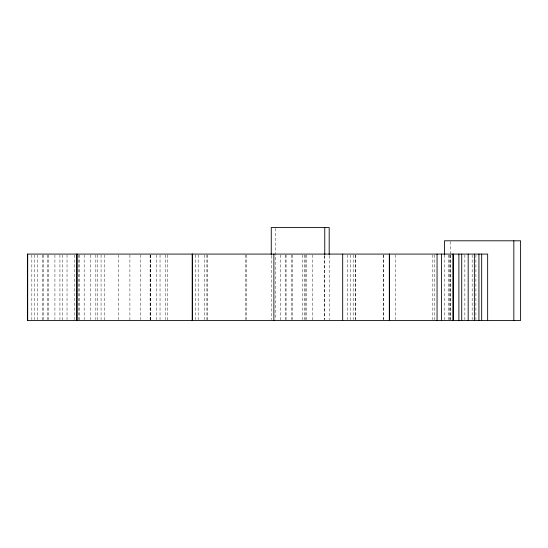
<?xml version="1.0" encoding="UTF-8"?>
<svg xmlns="http://www.w3.org/2000/svg" width="548" height="548" viewBox="0 0 548 548"><rect width="100%" height="100%" fill="white"/><g stroke="black" fill="none" stroke-linecap="round" stroke-linejoin="round"><path stroke-width="0.41" stroke-dasharray="2.74 2.06" d="M475.904 254.93L475.904 319.628M472.171 254.93L472.171 319.628M464.862 254.93L464.862 319.628M450.668 241.647L450.668 254.361M450.668 255.21L450.668 319.635M450.175 254.93L450.175 319.628M449.716 254.93L449.716 319.628M448.634 254.93L448.634 319.628M444.449 254.93L444.449 319.635M434.235 254.93L434.235 319.628M432.824 254.93L432.824 319.628M395.266 254.93L395.266 319.628M383.566 254.93L383.566 319.628M383.312 254.93L383.312 319.628M355.755 254.93L355.755 319.628M355.22 254.93L355.22 319.628M353.186 254.93L353.186 319.628M350.651 254.93L350.651 319.628M347.459 254.93L347.459 319.628M329.197 255.663L329.197 319.628M324.759 255.663L324.676 319.628M324.382 255.779L324.382 319.628M312.223 254.93L312.223 320.484M306.414 254.93L306.414 319.628M305.168 254.93L305.168 319.628M304.626 254.93L304.626 319.628M302.804 254.93L302.804 319.628M292.344 254.93L292.344 319.628M291.721 254.93L291.721 319.628M286.077 254.93L286.077 319.628M285.535 254.93L285.535 319.628M280.432 254.93L280.432 320.484M275.74 228.372L275.74 319.628M271.26 255.663L271.26 319.628M246.237 254.93L246.237 319.628M245.49 254.93L245.49 319.628M207.678 254.93L207.678 320.484M206.891 254.93L206.891 319.628M204.527 254.93L204.527 319.628M198.177 254.93L198.177 319.628M195.396 254.93L195.396 319.628M167.633 254.93L167.633 320.484M165.599 254.93L165.599 319.628M160.037 254.93L160.037 319.628M156.468 254.93L156.468 319.628M150.782 254.93L150.782 320.484M150.618 254.93L150.618 320.484M150.118 254.93L150.118 319.628M140.781 254.93L140.781 319.628M129.91 254.93L129.91 320.484M118.663 254.93L118.663 319.628M104.716 254.93L104.716 320.484M101.065 254.93L101.065 319.628M97.249 254.93L97.249 319.628M95.838 254.93L95.838 319.628M90.317 254.93L90.317 319.628M84.173 254.93L84.173 319.628M79.152 254.93L79.152 320.484M78.864 254.93L78.864 319.628M74.501 254.93L74.501 319.628M67.034 254.93L67.034 319.628M62.383 254.93L62.383 320.484M59.938 254.93L59.938 319.628M54.916 254.93L54.916 319.628M48.69 254.93L48.69 319.628M47.32 254.93L47.32 319.628M43.34 254.93L43.34 319.628M42.634 254.93L42.634 320.484M37.648 254.93L37.648 319.628M34.25 254.93L34.25 319.628M31.839 254.93L31.839 319.628"/><path stroke-width="0.82" d="M513.832 240.798L513.832 320.484M487.651 320.484L487.651 254.08L27.4 254.08L27.4 320.484L520.6 320.484L520.6 240.798L444.449 240.798L444.449 254.361M481.671 254.08L481.671 320.484M478.931 254.08L478.931 320.484M474.369 254.08L474.369 320.484M468.184 254.08L468.184 320.484M461.711 254.08L461.711 320.484M458.888 254.08L458.888 320.484M453.491 254.08L453.491 320.484M452.867 254.08L452.867 320.484M441.537 254.08L441.537 320.484M437.057 254.08L437.057 320.484M389.416 254.08L389.416 320.484M389.333 254.08L389.333 320.484M342.685 254.08L342.685 320.484M329.197 254.813L329.197 227.516L271.26 227.516L271.26 254.813M324.759 227.516L324.759 254.813M273.877 254.08L273.877 320.484M192.492 254.08L192.492 320.484M192.204 254.08L192.204 320.484M76.994 254.08L76.994 320.484M76.871 254.08L76.871 320.484M27.688 254.08L27.688 320.484"/></g></svg>
